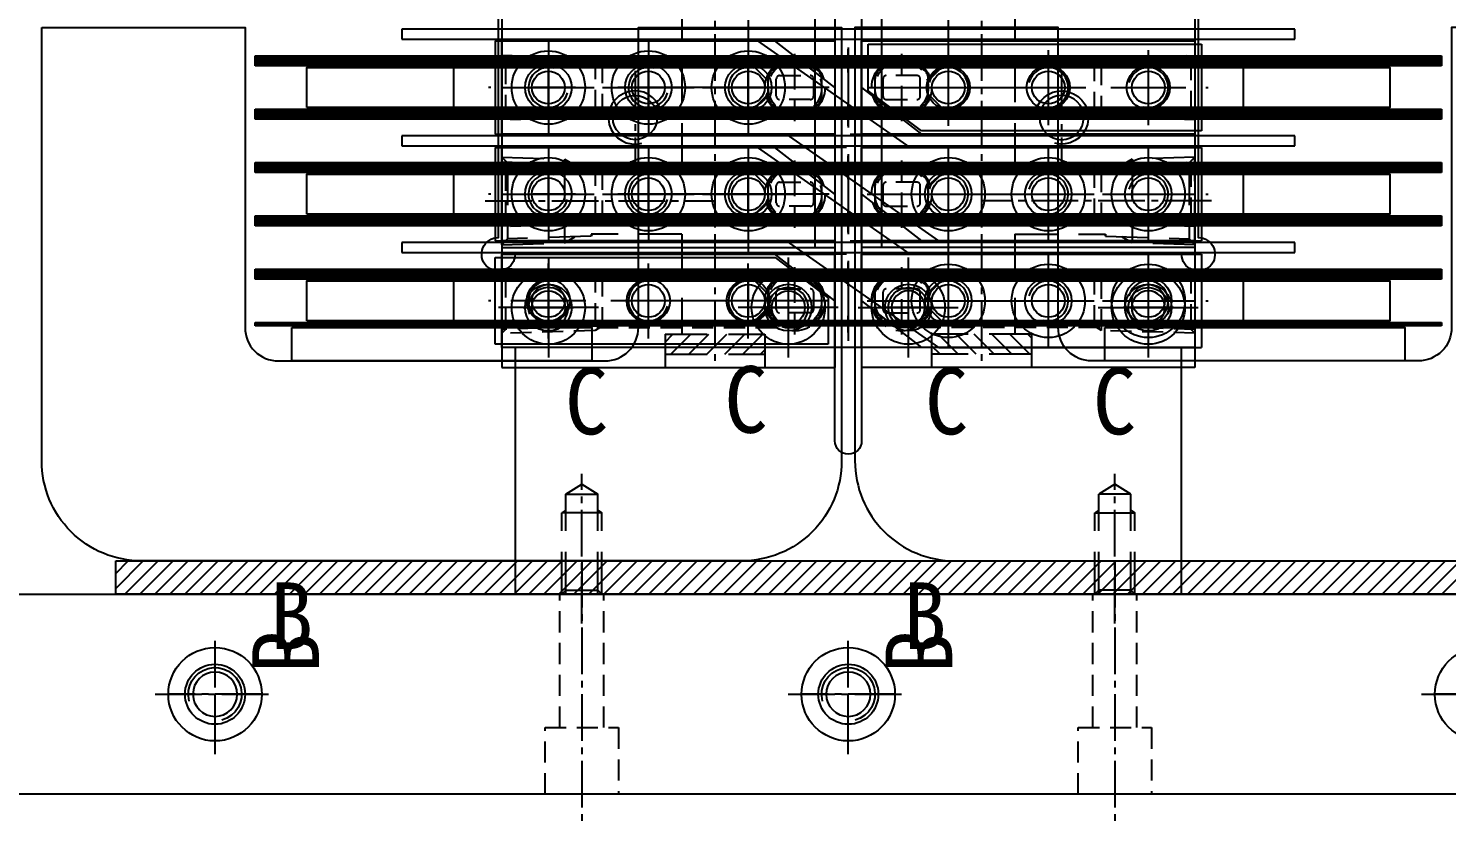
# Model space of a CAD drawing. Header units: millimetres. Extents: x 282 to 14566, y -4134 to 5341.
# Drawn here: x 9219.7 to 9432.5, y 690.6 to 810.5 of the extents above; entities that cross this region are included whole.
import ezdxf

# ---------------------------------------------------------------- set-up
doc = ezdxf.new("R2010")
doc.units = ezdxf.units.MM
for name, pattern in [('CENTER', [50.8, 31.75, -6.35, 6.35, -6.35]), ('CENTER1', [10, 7, -1, 1, -1]), ('CENTERX2', [101.6, 63.5, -12.7, 12.7, -12.7]), ('HIDDEN', [9.525, 6.35, -3.175]), ('HIDDEN2', [4.7625, 3.175, -1.5875])]:
    doc.linetypes.add(name, pattern=pattern)
for name, color, linetype in [('CENTER', 1, 'CENTER'), ('HIDDEN', 2, 'HIDDEN'), ('THIN', 3, 'Continuous')]:
    doc.layers.add(name, color=color, linetype=linetype)
doc.styles.add('HAN', font='')
doc.styles.get('HAN').set_extended_font_data('GulimChe')

# ---------------------------------------------------------------- blocks, each defined once
blk = doc.blocks.new('A$C429828F3')
at = {"color": 250}
for points in [[(-182, 80), (-151.5, 80), (-151.5, 35, 0.414214), (-146.5, 30), (-97.5, 30, 0.414214), (-92.5, 35), (-92.5, 80), (-62, 80), (-62, 15, -0.414214), (-77, 0), (-167, 0, -0.414214), (-182, 15)], [(-45, 0), (45, 0, 0.414214), (60, 15), (60, 80), (29.5, 80), (29.5, 35, -0.414214), (24.5, 30), (-24.5, 30, -0.414214), (-29.5, 35), (-29.5, 80), (-60, 80), (-60, 15, 0.414214)]]:
    blk.add_lwpolyline(points, format="xyb", close=True, dxfattribs=at)
blk = doc.blocks.new('A$C45CF31D8')
at = {"color": 250}
for p, q in [((15, 47.75), (-119, 47.75)), ((-119, 47.75), (-119, 46.25)), ((15, 46.25), (15, 47.75)), ((-119, 46.25), (15, 46.25)), ((-104, 32), (-104, 46)), ((-104, 46), (-54, 46)), ((-54, 39), (-63, 46)), ((-54, 46), (-54, 32)), ((-50, 46), (0, 46)), ((-50, 32), (-50, 46)), ((0, 46), (0, 32)), ((-141, 43.5, 0), (-141, 43.75, 0)), ((-141, 43.75, 0), (37, 43.75, 0)), ((-141, 43.25, 0), (-141, 43.5, 0)), ((-141, 43.5, 0), (37, 43.5, 0)), ((37, 43.5, 0), (-141, 43.5, 0)), ((37, 43.25, 0), (-141, 43.25, 0)), ((-141, 43, 0), (-141, 43.25, 0)), ((-141, 43.25, 0), (37, 43.25, 0)), ((-141, 42.75, 0), (-141, 43, 0)), ((-141, 43, 0), (37, 43, 0)), ((37, 43, 0), (-141, 43, 0)), ((-141, 42.5, 0), (-141, 42.75, 0)), ((-141, 42.75, 0), (37, 42.75, 0)), ((37, 42.75, 0), (-141, 42.75, 0)), ((37, 43.75, 0), (37, 43.5, 0)), ((37, 43.5, 0), (37, 43.25, 0)), ((37, 43.25, 0), (37, 43, 0)), ((37, 43, 0), (37, 42.75, 0)), ((37, 42.75, 0), (37, 42.5, 0)), ((-141, 42.25, 0), (-141, 42.5, 0)), ((-141, 42.5, 0), (37, 42.5, 0)), ((37, 42.5, 0), (-141, 42.5, 0)), ((37, 42.25, 0), (-141, 42.25, 0)), ((-111.25, 42), (-111.25, 36)), ((7.25, 42), (7.25, 36)), ((37, 42.5, 0), (37, 42.25, 0)), ((-50, 39), (-41, 32)), ((-141, 35.5, 0), (-141, 35.75, 0)), ((-141, 35.75, 0), (37, 35.75, 0)), ((-141, 35.25, 0), (-141, 35.5, 0)), ((-141, 35.5, 0), (37, 35.5, 0)), ((37, 35.5, 0), (-141, 35.5, 0)), ((37, 35.25, 0), (-141, 35.25, 0)), ((-141, 35, 0), (-141, 35.25, 0)), ((-141, 35.25, 0), (37, 35.25, 0)), ((-141, 34.75, 0), (-141, 35, 0)), ((-141, 35, 0), (37, 35, 0)), ((37, 35, 0), (-141, 35, 0)), ((37, 34.75, 0), (-141, 34.75, 0)), ((-141, 34.5, 0), (-141, 34.75, 0)), ((-141, 34.75, 0), (37, 34.75, 0)), ((-141, 34.25, 0), (-141, 34.5, 0)), ((-141, 34.5, 0), (37, 34.5, 0)), ((37, 34.5, 0), (-141, 34.5, 0)), ((37, 34.25, 0), (-141, 34.25, 0)), ((37, 35.75, 0), (37, 35.5, 0)), ((37, 35.5, 0), (37, 35.25, 0)), ((37, 35.25, 0), (37, 35, 0)), ((37, 35, 0), (37, 34.75, 0)), ((37, 34.75, 0), (37, 34.5, 0)), ((37, 34.5, 0), (37, 34.25, 0)), ((-54, 32), (-104, 32)), ((0, 32), (-50, 32)), ((15, 31.75), (-119, 31.75)), ((-119, 31.75), (-119, 30.25)), ((-119, 30.25), (15, 30.25)), ((-104, 16), (-104, 30)), ((-104, 30), (-54, 30)), ((-54, 23), (-63, 30)), ((-54, 30), (-54, 16)), ((-50, 30), (0, 30)), ((-50, 16), (-50, 30)), ((0, 30), (0, 16)), ((15, 30.25), (15, 31.75)), ((-141, 27.5, 0), (-141, 27.75, 0)), ((-141, 27.75, 0), (37, 27.75, 0)), ((37, 27.75, 0), (37, 27.5, 0)), ((-141, 27.25, 0), (-141, 27.5, 0)), ((-141, 27.5, 0), (37, 27.5, 0)), ((37, 27.5, 0), (-141, 27.5, 0)), ((37, 27.25, 0), (-141, 27.25, 0)), ((-141, 27, 0), (-141, 27.25, 0)), ((-141, 27.25, 0), (37, 27.25, 0)), ((-141, 26.75, 0), (-141, 27, 0)), ((-141, 27, 0), (37, 27, 0)), ((37, 27, 0), (-141, 27, 0)), ((-141, 26.5, 0), (-141, 26.75, 0)), ((-141, 26.75, 0), (37, 26.75, 0)), ((37, 26.75, 0), (-141, 26.75, 0)), ((-141, 26.25, 0), (-141, 26.5, 0)), ((-141, 26.5, 0), (37, 26.5, 0)), ((37, 26.5, 0), (-141, 26.5, 0)), ((37, 26.25, 0), (-141, 26.25, 0)), ((-111.25, 26), (-111.25, 20)), ((7.25, 26), (7.25, 20)), ((37, 27.5, 0), (37, 27.25, 0)), ((37, 27.25, 0), (37, 27, 0)), ((37, 27, 0), (37, 26.75, 0)), ((37, 26.75, 0), (37, 26.5, 0)), ((37, 26.5, 0), (37, 26.25, 0)), ((-50, 23), (-41, 16)), ((-141, 19.5, 0), (-141, 19.75, 0)), ((-141, 19.75, 0), (37, 19.75, 0)), ((-141, 19.25, 0), (-141, 19.5, 0)), ((-141, 19.5, 0), (37, 19.5, 0)), ((37, 19.5, 0), (-141, 19.5, 0)), ((37, 19.25, 0), (-141, 19.25, 0)), ((-141, 19, 0), (-141, 19.25, 0)), ((-141, 19.25, 0), (37, 19.25, 0)), ((37, 19.75, 0), (37, 19.5, 0)), ((37, 19.5, 0), (37, 19.25, 0)), ((37, 19.25, 0), (37, 19, 0)), ((-141, 18.75, 0), (-141, 19, 0)), ((-141, 19, 0), (37, 19, 0)), ((37, 19, 0), (-141, 19, 0)), ((37, 18.75, 0), (-141, 18.75, 0)), ((-141, 18.5, 0), (-141, 18.75, 0)), ((-141, 18.75, 0), (37, 18.75, 0)), ((-141, 18.25, 0), (-141, 18.5, 0)), ((-141, 18.5, 0), (37, 18.5, 0)), ((37, 18.5, 0), (-141, 18.5, 0)), ((37, 18.25, 0), (-141, 18.25, 0)), ((37, 19, 0), (37, 18.75, 0)), ((37, 18.75, 0), (37, 18.5, 0)), ((37, 18.5, 0), (37, 18.25, 0)), ((15, 15.75), (-119, 15.75)), ((-119, 15.75), (-119, 14.25)), ((-54, 16), (-104, 16)), ((0, 16), (-50, 16)), ((15, 14.25), (15, 15.75)), ((-119, 14.25), (15, 14.25)), ((-104, 0), (-104, 14)), ((-104, 14), (-54, 14)), ((-54, 7), (-63, 14)), ((-54, 14), (-54, 0)), ((-50, 14), (0, 14)), ((-50, 0), (-50, 14)), ((0, 14), (0, 0)), ((-141, 11.5, 0), (-141, 11.75, 0)), ((-141, 11.75, 0), (37, 11.75, 0)), ((-141, 11.25, 0), (-141, 11.5, 0)), ((-141, 11.5, 0), (37, 11.5, 0)), ((37, 11.5, 0), (-141, 11.5, 0)), ((37, 11.25, 0), (-141, 11.25, 0)), ((-141, 11, 0), (-141, 11.25, 0)), ((-141, 11.25, 0), (37, 11.25, 0)), ((-141, 10.75, 0), (-141, 11, 0)), ((-141, 11, 0), (37, 11, 0)), ((37, 11, 0), (-141, 11, 0)), ((-141, 10.5, 0), (-141, 10.75, 0)), ((-141, 10.75, 0), (37, 10.75, 0)), ((37, 10.75, 0), (-141, 10.75, 0)), ((37, 11.75, 0), (37, 11.5, 0)), ((37, 11.5, 0), (37, 11.25, 0)), ((37, 11.25, 0), (37, 11, 0)), ((37, 11, 0), (37, 10.75, 0)), ((37, 10.75, 0), (37, 10.5, 0)), ((-141, 10.25, 0), (-141, 10.5, 0)), ((-141, 10.5, 0), (37, 10.5, 0)), ((37, 10.5, 0), (-141, 10.5, 0)), ((37, 10.25, 0), (-141, 10.25, 0)), ((-111.25, 10), (-111.25, 4)), ((7.25, 10), (7.25, 4)), ((37, 10.5, 0), (37, 10.25, 0)), ((-50, 7), (-41, 0)), ((-141, 3.5, 0), (-141, 3.75, 0)), ((-141, 3.75, 0), (37, 3.75, 0)), ((-141, 3.25, 0), (-141, 3.5, 0)), ((-141, 3.5, 0), (37, 3.5, 0)), ((37, 3.5, 0), (-141, 3.5, 0)), ((37, 3.25, 0), (-141, 3.25, 0)), ((37, 3.75, 0), (37, 3.5, 0)), ((37, 3.5, 0), (37, 3.25, 0)), ((-54, 0), (-104, 0)), ((0, 0), (-50, 0))]:
    blk.add_line(p, q, dxfattribs=at)
at = {"color": 250, "linetype": 'CENTERX2'}
for p, q in [((-52, 45, 0), (-52, 33, 0)), ((-52, 29, 0), (-52, 17, 0)), ((-52, 13, 0), (-52, 1, 0))]:
    blk.add_line(p, q, dxfattribs=at)
at = {"color": 250, "linetype": 'CENTER1'}
for p, q in [((-52, 42.5, 0), (-52, 44.75, 0)), ((-52, 42.25, 0), (-52, 44.5, 0)), ((-52, 42, 0), (-52, 44.25, 0)), ((-52, 41.75, 0), (-52, 44, 0)), ((-52, 41.5, 0), (-52, 43.75, 0)), ((-52, 41.25, 0), (-52, 43.5, 0)), ((-52, 34.5, 0), (-52, 36.75, 0)), ((-52, 34.25, 0), (-52, 36.5, 0)), ((-52, 34, 0), (-52, 36.25, 0)), ((-52, 33.75, 0), (-52, 36, 0)), ((-52, 33.5, 0), (-52, 35.75, 0)), ((-52, 33.25, 0), (-52, 35.5, 0)), ((-52, 26.5, 0), (-52, 28.75, 0)), ((-52, 26.25, 0), (-52, 28.5, 0)), ((-52, 26, 0), (-52, 28.25, 0)), ((-52, 25.75, 0), (-52, 28, 0)), ((-52, 25.5, 0), (-52, 27.75, 0)), ((-52, 25.25, 0), (-52, 27.5, 0)), ((-52, 18.5, 0), (-52, 20.75, 0)), ((-52, 18.25, 0), (-52, 20.5, 0)), ((-52, 18, 0), (-52, 20.25, 0)), ((-52, 17.75, 0), (-52, 20, 0)), ((-52, 17.5, 0), (-52, 19.75, 0)), ((-52, 17.25, 0), (-52, 19.5, 0)), ((-52, 10.5, 0), (-52, 12.75, 0)), ((-52, 10.25, 0), (-52, 12.5, 0)), ((-52, 10, 0), (-52, 12.25, 0)), ((-52, 9.75, 0), (-52, 12, 0)), ((-52, 9.5, 0), (-52, 11.75, 0)), ((-52, 9.25, 0), (-52, 11.5, 0)), ((-52, 2.5, 0), (-52, 4.75, 0)), ((-52, 2.25, 0), (-52, 4.5, 0))]:
    blk.add_line(p, q, dxfattribs=at)
at = {"color": 250, "linetype": 'HIDDEN2'}
for p, q in [((-103.4, 43.26), (-104, 43.86)), ((-104, 43.86), (-90, 43.43)), ((-104, 43.28), (-88.94, 42.81)), ((-104, 43), (-60.28, 43)), ((-103.4, 34.74), (-103.4, 43.26)), ((-90, 43.43), (-88.94, 42.81)), ((-90, 43.43), (-90, 34.57)), ((-88.94, 42.81), (-88.94, 35.19)), ((-85, 43.5), (-85, 43.75)), ((-85, 43.25), (-85, 43.5)), ((-85, 43), (-85, 43.25)), ((-85, 42.75), (-85, 43)), ((-85, 42.5), (-85, 42.75)), ((-60, 33.96), (-60, 44.04)), ((-44, 44.04), (-44, 33.96)), ((0, 43), (-44, 43)), ((-19, 43.5), (-19, 43.75)), ((-19, 43.25), (-19, 43.5)), ((-19, 43), (-19, 43.25)), ((-19, 42.75), (-19, 43)), ((-19, 42.5), (-19, 42.75)), ((-15.06, 42.81), (-14, 43.43)), ((-15.06, 42.81), (0, 43.28)), ((-15.06, 35.19), (-15.06, 42.81)), ((-14, 43.43), (0, 43.86)), ((-14, 34.57), (-14, 43.43)), ((0, 43.86), (-0.6, 43.26)), ((-0.6, 43.26), (-0.6, 34.74)), ((-85, 42.25), (-85, 42.5)), ((-62.3, 42), (-57.7, 42)), ((-62.3, 40.8), (-57.7, 40.8)), ((-41.7, 42), (-46.3, 42)), ((-41.7, 40.8), (-46.3, 40.8)), ((-19, 42.25), (-19, 42.5)), ((-54.96, 39), (-65.04, 39)), ((-64, 37.7), (-64, 40.3)), ((-62.8, 37.7), (-62.8, 40.3)), ((-57.2, 40.3), (-57.2, 37.7)), ((-56, 40.3), (-56, 37.7)), ((-49.04, 39), (-38.96, 39)), ((-48, 40.3), (-48, 37.7)), ((-46.8, 40.3), (-46.8, 37.7)), ((-41.2, 37.7), (-41.2, 40.3)), ((-40, 37.7), (-40, 40.3)), ((-57.7, 37.2), (-62.3, 37.2)), ((-46.3, 37.2), (-41.7, 37.2)), ((-88.94, 35.19), (-104, 34.72)), ((-104, 35), (-60, 35)), ((-104, 34.14), (-103.4, 34.74)), ((-90, 34.57), (-104, 34.14)), ((-88.94, 35.19), (-90, 34.57)), ((-85, 35.5), (-85, 35.75)), ((-85, 35.25), (-85, 35.5)), ((-85, 35), (-85, 35.25)), ((-85, 34.75), (-85, 35)), ((-85, 34.5), (-85, 34.75)), ((-85, 34.25), (-85, 34.5)), ((-57.7, 36), (-62.3, 36)), ((-46.3, 36), (-41.7, 36)), ((0, 35), (-43.72, 35)), ((-19, 35.5), (-19, 35.75)), ((-19, 35.25), (-19, 35.5)), ((-19, 35), (-19, 35.25)), ((-19, 34.75), (-19, 35)), ((-19, 34.5), (-19, 34.75)), ((-19, 34.25), (-19, 34.5)), ((0, 34.72), (-15.06, 35.19)), ((-14, 34.57), (-15.06, 35.19)), ((0, 34.14), (-14, 34.57)), ((-0.6, 34.74), (0, 34.14)), ((-103.4, 27.26), (-104, 27.86)), ((-104, 27.86), (-90, 27.43)), ((-85, 27.5), (-85, 27.75)), ((-60, 17.96), (-60, 28.04)), ((-44, 28.04), (-44, 17.96)), ((-19, 27.5), (-19, 27.75)), ((-14, 27.43), (0, 27.86)), ((0, 27.86), (-0.6, 27.26)), ((-104, 27.28), (-88.94, 26.81)), ((-104, 27), (-60.28, 27)), ((-103.4, 18.74), (-103.4, 27.26)), ((-90, 27.43), (-88.94, 26.81)), ((-90, 27.43), (-90, 18.57)), ((-88.94, 26.81), (-88.94, 19.19)), ((-85, 27.25), (-85, 27.5)), ((-85, 27), (-85, 27.25)), ((-85, 26.75), (-85, 27)), ((-85, 26.5), (-85, 26.75)), ((-85, 26.25), (-85, 26.5)), ((-62.3, 26), (-57.7, 26)), ((-41.7, 26), (-46.3, 26)), ((0, 27), (-44, 27)), ((-19, 27.25), (-19, 27.5)), ((-19, 27), (-19, 27.25)), ((-19, 26.75), (-19, 27)), ((-19, 26.5), (-19, 26.75)), ((-19, 26.25), (-19, 26.5)), ((-15.06, 26.81), (-14, 27.43)), ((-15.06, 26.81), (0, 27.28)), ((-15.06, 19.19), (-15.06, 26.81)), ((-14, 18.57), (-14, 27.43)), ((-0.6, 27.26), (-0.6, 18.74)), ((-64, 21.7), (-64, 24.3)), ((-62.8, 21.7), (-62.8, 24.3)), ((-62.3, 24.8), (-57.7, 24.8)), ((-57.2, 24.3), (-57.2, 21.7)), ((-56, 24.3), (-56, 21.7)), ((-48, 24.3), (-48, 21.7)), ((-46.8, 24.3), (-46.8, 21.7)), ((-41.7, 24.8), (-46.3, 24.8)), ((-41.2, 21.7), (-41.2, 24.3)), ((-40, 21.7), (-40, 24.3)), ((-54.96, 23), (-65.04, 23)), ((-49.04, 23), (-38.96, 23)), ((-88.94, 19.19), (-104, 18.72)), ((-88.94, 19.19), (-90, 18.57)), ((-85, 19.5), (-85, 19.75)), ((-85, 19.25), (-85, 19.5)), ((-85, 19), (-85, 19.25)), ((-57.7, 21.2), (-62.3, 21.2)), ((-57.7, 20), (-62.3, 20)), ((-46.3, 21.2), (-41.7, 21.2)), ((-46.3, 20), (-41.7, 20)), ((-19, 19.5), (-19, 19.75)), ((-19, 19.25), (-19, 19.5)), ((-19, 19), (-19, 19.25)), ((0, 18.72), (-15.06, 19.19)), ((-14, 18.57), (-15.06, 19.19)), ((-104, 19), (-60, 19)), ((-104, 18.14), (-103.4, 18.74)), ((-90, 18.57), (-104, 18.14)), ((-85, 18.75), (-85, 19)), ((-85, 18.5), (-85, 18.75)), ((-85, 18.25), (-85, 18.5)), ((0, 19), (-43.72, 19)), ((-19, 18.75), (-19, 19)), ((-19, 18.5), (-19, 18.75)), ((-19, 18.25), (-19, 18.5)), ((0, 18.14), (-14, 18.57)), ((-0.6, 18.74), (0, 18.14)), ((-103.4, 11.26), (-104, 11.86)), ((-104, 11.86), (-90, 11.43)), ((-104, 11.28), (-88.94, 10.81)), ((-104, 11), (-60.28, 11)), ((-103.4, 2.74), (-103.4, 11.26)), ((-90, 11.43), (-88.94, 10.81)), ((-90, 11.43), (-90, 2.57)), ((-88.94, 10.81), (-88.94, 3.19)), ((-85, 11.5), (-85, 11.75)), ((-85, 11.25), (-85, 11.5)), ((-85, 11), (-85, 11.25)), ((-85, 10.75), (-85, 11)), ((-85, 10.5), (-85, 10.75)), ((-60, 1.96), (-60, 12.04)), ((-44, 12.04), (-44, 1.96)), ((0, 11), (-44, 11)), ((-19, 11.5), (-19, 11.75)), ((-19, 11.25), (-19, 11.5)), ((-19, 11), (-19, 11.25)), ((-19, 10.75), (-19, 11)), ((-19, 10.5), (-19, 10.75)), ((-15.06, 10.81), (-14, 11.43)), ((-15.06, 10.81), (0, 11.28)), ((-15.06, 3.19), (-15.06, 10.81)), ((-14, 11.43), (0, 11.86)), ((-14, 2.57), (-14, 11.43)), ((0, 11.86), (-0.6, 11.26)), ((-0.6, 11.26), (-0.6, 2.74)), ((-85, 10.25), (-85, 10.5)), ((-62.3, 10), (-57.7, 10)), ((-62.3, 8.8), (-57.7, 8.8)), ((-41.7, 10), (-46.3, 10)), ((-41.7, 8.8), (-46.3, 8.8)), ((-19, 10.25), (-19, 10.5)), ((-54.96, 7), (-65.04, 7)), ((-64, 5.7), (-64, 8.3)), ((-62.8, 5.7), (-62.8, 8.3)), ((-57.2, 8.3), (-57.2, 5.7)), ((-56, 8.3), (-56, 5.7)), ((-49.04, 7), (-38.96, 7)), ((-48, 8.3), (-48, 5.7)), ((-46.8, 8.3), (-46.8, 5.7)), ((-41.2, 5.7), (-41.2, 8.3)), ((-40, 5.7), (-40, 8.3)), ((-57.7, 5.2), (-62.3, 5.2)), ((-46.3, 5.2), (-41.7, 5.2)), ((-88.94, 3.19), (-104, 2.72)), ((-104, 3), (-60, 3)), ((-104, 2.14), (-103.4, 2.74)), ((-90, 2.57), (-104, 2.14)), ((-88.94, 3.19), (-90, 2.57)), ((-85, 3.5), (-85, 3.75)), ((-85, 3.25), (-85, 3.5)), ((-57.7, 4), (-62.3, 4)), ((-46.3, 4), (-41.7, 4)), ((0, 3), (-43.72, 3)), ((-19, 3.5), (-19, 3.75)), ((-19, 3.25), (-19, 3.5)), ((0, 2.72), (-15.06, 3.19)), ((-14, 2.57), (-15.06, 3.19)), ((0, 2.14), (-14, 2.57)), ((-0.6, 2.74), (0, 2.14))]:
    blk.add_line(p, q, dxfattribs=at)
at = {"color": 250, "elevation": 0}
for points in [[(-133.25, 36), (-133.25, 42), (29.25, 42), (29.25, 36)], [(-133.25, 20), (-133.25, 26), (29.25, 26), (29.25, 20)], [(-133.25, 4), (-133.25, 10), (29.25, 10), (29.25, 4)]]:
    blk.add_lwpolyline(points, close=True, dxfattribs=at)
at = {"color": 250, "linetype": 'HIDDEN2'}
for points in [[(-66, 36), (-64, 38), (-64, 40), (-66, 42)], [(-38, 36), (-40, 38), (-40, 40), (-38, 42)], [(-66, 20), (-64, 22), (-64, 24), (-66, 26)], [(-38, 20), (-40, 22), (-40, 24), (-38, 26)], [(-66, 4), (-64, 6), (-64, 8), (-66, 10)], [(-38, 4), (-40, 6), (-40, 8), (-38, 10)]]:
    blk.add_lwpolyline(points, dxfattribs=at)
for centre, radius in [((-60, 39), 4.5), ((-60, 39), 4), ((-44, 39), 4.5), ((-44, 39), 4), ((-60, 23), 4.5), ((-60, 23), 4), ((-44, 23), 4.5), ((-44, 23), 4), ((-60, 7), 4.5), ((-60, 7), 4), ((-44, 7), 4.5), ((-44, 7), 4)]:
    blk.add_circle(centre, radius, dxfattribs=at)
at = {"color": 250}
for centre in [(-97, 39), (-82, 39), (-67, 39), (-37, 39), (-22, 39), (-7, 39), (-97, 23), (-82, 23), (-67, 23), (-37, 23), (-22, 23), (-7, 23), (-97, 7), (-82, 7), (-67, 7), (-37, 7), (-22, 7), (-7, 7)]:
    blk.add_circle(centre, 2.46, dxfattribs=at)
at = {"color": 250, "linetype": 'HIDDEN2'}
for centre, radius, start, end in [((-62.3, 40.3), 1.7, 90, 180), ((-62.3, 40.3), 0.5, 90, 180), ((-57.7, 40.3), 1.7, 360, 90), ((-57.7, 40.3), 0.5, 360, 90), ((-46.3, 40.3), 1.7, 90, 180), ((-46.3, 40.3), 0.5, 90, 180), ((-41.7, 40.3), 1.7, 360, 90), ((-41.7, 40.3), 0.5, 0, 90), ((-62.3, 37.7), 1.7, 180, 270), ((-62.3, 37.7), 0.5, 180, 270), ((-57.7, 37.7), 0.5, 270, 0), ((-57.7, 37.7), 1.7, 270, 0), ((-46.3, 37.7), 1.7, 180, 270), ((-46.3, 37.7), 0.5, 180, 270), ((-41.7, 37.7), 0.5, 270, 0), ((-41.7, 37.7), 1.7, 270, 0), ((-62.3, 24.3), 1.7, 90, 180), ((-57.7, 24.3), 1.7, 360, 90), ((-46.3, 24.3), 1.7, 90, 180), ((-41.7, 24.3), 1.7, 360, 90), ((-62.3, 24.3), 0.5, 90, 180), ((-57.7, 24.3), 0.5, 360, 90), ((-46.3, 24.3), 0.5, 90, 180), ((-41.7, 24.3), 0.5, 0, 90), ((-62.3, 21.7), 1.7, 180, 270), ((-62.3, 21.7), 0.5, 180, 270), ((-57.7, 21.7), 0.5, 270, 0), ((-57.7, 21.7), 1.7, 270, 0), ((-46.3, 21.7), 1.7, 180, 270), ((-46.3, 21.7), 0.5, 180, 270), ((-41.7, 21.7), 0.5, 270, 0), ((-41.7, 21.7), 1.7, 270, 0), ((-62.3, 8.3), 1.7, 90, 180), ((-62.3, 8.3), 0.5, 90, 180), ((-57.7, 8.3), 1.7, 360, 90), ((-57.7, 8.3), 0.5, 360, 90), ((-46.3, 8.3), 1.7, 90, 180), ((-46.3, 8.3), 0.5, 90, 180), ((-41.7, 8.3), 1.7, 360, 90), ((-41.7, 8.3), 0.5, 0, 90), ((-62.3, 5.7), 1.7, 180, 270), ((-62.3, 5.7), 0.5, 180, 270), ((-57.7, 5.7), 0.5, 270, 0), ((-57.7, 5.7), 1.7, 270, 0), ((-46.3, 5.7), 1.7, 180, 270), ((-46.3, 5.7), 0.5, 180, 270), ((-41.7, 5.7), 0.5, 270, 0), ((-41.7, 5.7), 1.7, 270, 0)]:
    blk.add_arc(centre, radius, start, end, dxfattribs=at)
at = {"layer": 'CENTER', "color": 250}
for p, q in [((-97, 34.52), (-97, 43.48)), ((-82, 34.52), (-82, 43.48)), ((-67, 34.52), (-67, 43.48)), ((-37, 43.48), (-37, 34.52)), ((-22, 43.48), (-22, 34.52)), ((-7, 43.48), (-7, 34.52)), ((-54.85, 39), (-106, 39)), ((-49.15, 39), (2, 39)), ((-97, 18.52), (-97, 27.48)), ((-82, 18.52), (-82, 27.48)), ((-67, 18.52), (-67, 27.48)), ((-37, 27.48), (-37, 18.52)), ((-22, 27.48), (-22, 18.52)), ((-7, 27.48), (-7, 18.52)), ((-54.85, 23), (-106, 23)), ((-49.15, 23), (2, 23)), ((-97, 2.52), (-97, 11.48)), ((-82, 2.52), (-82, 11.48)), ((-67, 2.52), (-67, 11.48)), ((-37, 11.48), (-37, 2.52)), ((-22, 11.48), (-22, 2.52)), ((-7, 11.48), (-7, 2.52)), ((-54.85, 7), (-106, 7)), ((-49.15, 7), (2, 7))]:
    blk.add_line(p, q, dxfattribs=at)
at = {"layer": 'THIN', "color": 250}
for centre, start, end in [((-97, 39), 75, 345), ((-82, 39), 75, 345), ((-67, 39), 75, 345), ((-37, 39), 255, 165), ((-22, 39), 255, 165), ((-7, 39), 255, 165), ((-97, 23), 75, 345), ((-82, 23), 75, 345), ((-67, 23), 75, 345), ((-37, 23), 255, 165), ((-22, 23), 255, 165), ((-7, 23), 255, 165), ((-97, 7), 75, 345), ((-82, 7), 75, 345), ((-67, 7), 75, 345), ((-37, 7), 255, 165), ((-22, 7), 255, 165), ((-7, 7), 255, 165)]:
    blk.add_arc(centre, 3, start, end, dxfattribs=at)
blk = doc.blocks.new('A$C07EB2124')
at = {"color": 2}
for p, q in [((10, 37), (-90, 37)), ((-90, 37), (-90, 0)), ((10, 0), (10, 37)), ((-90, 0), (10, 0))]:
    blk.add_line(p, q, dxfattribs=at)
at = {"color": 2, "linetype": 'HIDDEN'}
for p, q in [((-82.4, 15), (-80, 16.52)), ((-82.4, 0), (-82.4, 15)), ((-82.4, 15), (-77.6, 15)), ((-80, 16.52), (-77.6, 15)), ((-77.6, 0), (-77.6, 15)), ((0, 16.52), (-2.4, 15)), ((-2.4, 0), (-2.4, 15)), ((2.4, 15), (-2.4, 15)), ((2.4, 15), (0, 16.52)), ((2.4, 0), (2.4, 15)), ((-82.4, 12.59), (-83, 12.2)), ((-83, 0), (-83, 12.2)), ((-77, 12.2), (-83, 12.2)), ((-77.6, 12.59), (-77, 12.2)), ((-77, 0), (-77, 12.2)), ((-77, 0), (-77, 12)), ((-2.4, 12.59), (-3, 12.2)), ((-3, 0), (-3, 12.2)), ((-3, 12.2), (3, 12.2)), ((2.4, 12.59), (3, 12.2)), ((3, 0), (3, 12.2))]:
    blk.add_line(p, q, dxfattribs=at)
for points in [[(-83, 0), (-82.4, 0.6), (-77.6, 0.6), (-77, 0)], [(-83, 0), (-77, 0)], [(3, 0), (2.4, 0.6), (-2.4, 0.6), (-3, 0)], [(3, 0), (-3, 0)]]:
    blk.add_lwpolyline(points, dxfattribs=at)
at = {"layer": 'CENTER', "linetype": 'CENTER1'}
for p, q in [((-80, -4.36), (-80, 18.05)), ((0, -4.36), (0, 18.05))]:
    blk.add_line(p, q, dxfattribs=at)
blk = doc.blocks.new('A$C406C0A8B')
at = {"color": 1}
for p, q in [((-12, 6.5), (38, 6.5)), ((-12, -0.48), (-12, 6.5)), ((38, 6.5), (38, -6.5)), ((-4.02, -6.5), (-12, -0.48)), ((38, -6.5), (-4.02, -6.5))]:
    blk.add_line(p, q, dxfattribs=at)
at = {"color": 1, "linetype": 'CENTER', "ltscale": 3}
for p, q in [((0, 5.62), (0, -5.62)), ((15, 5.62), (15, -5.62)), ((30, 5.62), (30, -5.62)), ((-5.62, 0), (5.62, 0)), ((9.38, 0), (20.62, 0)), ((24.38, 0), (35.62, 0))]:
    blk.add_line(p, q, dxfattribs=at)
at = {"color": 1}
for centre in [(0, 0), (15, 0), (30, 0)]:
    blk.add_circle(centre, 3.25, dxfattribs=at)
blk = doc.blocks.new('A$C6A33477B')
at = {"color": 6}
for p, q in [((-8, 7), (31.42, 7)), ((-8, 7), (-8, -7)), ((54.27, -9), (31.42, 7)), ((-8, -7), (35.73, -7)), ((58.58, -23), (35.73, -7)), ((54.27, -9), (98, -9)), ((98, -9), (98, -23)), ((58.58, -23), (98, -23))]:
    blk.add_line(p, q, dxfattribs=at)
at = {"color": 1, "linetype": 'CENTER', "ltscale": 2}
for p, q in [((0, 6.88), (0, -6.88)), ((15, 6.88), (15, -6.88)), ((30, 6.88), (30, -6.88)), ((-6.88, 0), (6.88, 0)), ((8.12, 0), (21.88, 0)), ((23.12, 0), (36.88, 0)), ((60, -9.12), (60, -22.88)), ((75, -9.12), (75, -22.88)), ((90, -9.12), (90, -22.88)), ((53.12, -16), (66.88, -16)), ((68.12, -16), (81.88, -16)), ((83.12, -16), (96.88, -16))]:
    blk.add_line(p, q, dxfattribs=at)
at = {"color": 2, "linetype": 'HIDDEN'}
for p, q in [((35.73, -7), (51.42, -7)), ((54.27, -9), (38.58, -9))]:
    blk.add_line(p, q, dxfattribs=at)
at = {"color": 6}
for centre, radius in [((0, 0), 5.5), ((15, 0), 5.5), ((30, 0), 5.5), ((0, 0), 3.5), ((15, 0), 3.5), ((30, 0), 3.5), ((60, -16), 5.5), ((75, -16), 5.5), ((90, -16), 5.5), ((60, -16), 3.5), ((75, -16), 3.5), ((90, -16), 3.5)]:
    blk.add_circle(centre, radius, dxfattribs=at)
blk = doc.blocks.new('A$C03084892')
h = blk.add_hatch()
h.set_pattern_fill('ANSI31', color=252, scale=0.5)
h.set_pattern_definition([(45, (204.421, -2240.2587), (-1.122532, 1.122532), [])])
h.paths.add_polyline_path([(-149.88, 5), (66, 5), (66, 0), (-149.88, 0)])
at = {"color": 30}
for points in [[(-123.5, 40), (-78.5, 40), (-78.5, 35), (-123.5, 35), (-123.5, 40)], [(-1.5, 40), (43.5, 40), (43.5, 35), (-1.5, 35), (-1.5, 40)]]:
    blk.add_lwpolyline(points, dxfattribs=at)
at = {"color": 252}
blk.add_lwpolyline([(-149.88, 5), (66, 5), (66, 0), (-149.88, 0)], close=True, dxfattribs=at)
for name, p in [('A$C429828F3', (21, 5)), ('A$C45CF31D8', (12, 37, 0)), ('A$C6A33477B', (-85, 76, 0)), ('A$C406C0A8B', (-25, 76, 0)), ('A$C6A33477B', (-85, 60, 0)), ('A$C07EB2124', (0, 0))]:
    blk.add_blockref(name, p)
at = {"rotation": 180}
blk.add_blockref('A$C406C0A8B', (-55, 44, 0), dxfattribs=at)
blk = doc.blocks.new('A$C3AAF212B')
at = {"color": 1, "linetype": 'CENTER1'}
for p, q in [((15, 102), (15, 88)), ((35, 40), (-5, 40)), ((15, 7), (15, -7)), ((8, 0), (22, 0)), ((35, -40), (-5, -40)), ((15, -88), (15, -102)), ((8, -95), (22, -95))]:
    blk.add_line(p, q, dxfattribs=at)
at = {"linetype": 'HIDDEN2'}
for p, q in [((10, 43.3), (30, 43.3)), ((10, 36.7), (30, 36.7)), ((10, -36.7), (30, -36.7)), ((10, -43.3), (30, -43.3))]:
    blk.add_line(p, q, dxfattribs=at)
at = {"color": 2, "ltscale": 10}
blk.add_lwpolyline([(0, -290), (30, -290), (30, 290), (0, 290)], close=True, dxfattribs=at)
at = {"linetype": 'HIDDEN2'}
for points in [[(0, 34.5), (10, 34.5), (10, 45.5), (0, 45.5)], [(0, -45.5), (10, -45.5), (10, -34.5), (0, -34.5)]]:
    blk.add_lwpolyline(points, dxfattribs=at)
at = {"ltscale": 10}
for centre in [(15, 0), (15, -95)]:
    blk.add_circle(centre, 3.32, dxfattribs=at)
at = {"layer": 'THIN', "ltscale": 10}
for centre in [(15, 0), (15, -95)]:
    blk.add_arc(centre, 4, 255, 165, dxfattribs=at)
at = {"color": 3, "style": 'HAN'}
for p in [(18.08, 5.59), (18.08, -89.41)]:
    blk.add_text('B', height=10, dxfattribs=at).set_placement(p)
blk = doc.blocks.new('A$C1D2B0D02')
at = {"color": 1, "linetype": 'CENTER'}
for p, q in [((-45, 65.5), (-45, 50.5)), ((-9, 65.5), (-9, 50.5)), ((9, 65.5), (9, 50.5)), ((45, 65.5), (45, 50.5)), ((-37.5, 58), (-52.5, 58)), ((-1.5, 58), (-16.5, 58)), ((1.5, 58), (16.5, 58)), ((37.5, 58), (52.5, 58))]:
    blk.add_line(p, q, dxfattribs=at)
at = {"color": 1, "linetype": 'CENTER1'}
for p, q in [((-95, -9), (-95, 9)), ((0, -9), (0, 9)), ((-104, 0), (-86, 0)), ((-9, 0), (9, 0)), ((86, 0), (104, 0))]:
    blk.add_line(p, q, dxfattribs=at)
at = {"color": 150}
blk.add_lwpolyline([(-258, 685), (258, 685), (260, 683), (260, -15), (-260, -15), (-260, 683)], close=True, dxfattribs=at)
blk.add_lwpolyline([(2, 260), (2, 232), (50, 232, -2.414214), (52.5, 229.5), (52.5, 68.5, -2.414214), (50, 66), (2, 66), (2, 38, -1), (-2, 38), (-2, 66), (-50, 66, -2.414214), (-52.5, 68.5), (-52.5, 229.5, -2.414214), (-50, 232), (-2, 232), (-2, 260, -1)], format="xyb", close=True, dxfattribs=at)
for centre, radius in [((-45, 58), 5.5), ((-9, 58), 5.5), ((9, 58), 5.5), ((45, 58), 5.5), ((-45, 58), 3.5), ((-9, 58), 3.5), ((9, 58), 3.5), ((45, 58), 3.5), ((-95, 0), 7), ((0, 0), 7), ((95, 0), 7), ((-95, 0), 4.5), ((0, 0), 4.5)]:
    blk.add_circle(centre, radius, dxfattribs=at)
at = {"color": 6, "style": 'HAN'}
for s, p in [('C', (-42.5, 38.99)), ('C', (-18.59, 39.22)), ('C', (11.5, 38.99)), ('C', (36.69, 38.99)), ('B', (-86.75, 6.78)), ('B', (8.25, 6.78))]:
    blk.add_text(s, height=10, dxfattribs=at).set_placement(p)
blk = doc.blocks.new('A$C006C150E')
at = {"layer": 'HIDDEN'}
h = blk.add_hatch(dxfattribs=at)
h.set_pattern_fill('ANSI31', color=256, scale=0.6, style=0)
h.set_pattern_definition([(135, (133908.9958, 51617.907), (1.347038418, 1.347038418), [])])
h.paths.add_polyline_path([(-3.5, 4), (-3.5, 7), (-18.5, 7), (-18.5, 4)])
h = blk.add_hatch(dxfattribs=at)
h.set_pattern_fill('ANSI31', color=256, scale=0.6, style=0)
h.set_pattern_definition([(225, (133908.9958, -51799.907), (1.347038418, -1.347038418), [])])
h.paths.add_polyline_path([(-3.5, -186), (-3.5, -189), (-18.5, -189), (-18.5, -186)])
at = {"color": 1}
for p, q in [((-43, 9), (-43, -191)), ((-43, 9), (7, 9)), ((7, 9), (7, -191)), ((-43, -9), (7, -9)), ((4, -9), (4, -173)), ((-43, -173), (7, -173)), ((-43, -191), (7, -191))]:
    blk.add_line(p, q, dxfattribs=at)
at = {"color": 1, "linetype": 'CENTER1'}
for p, q in [((-36, -3.78), (-36, 3.78)), ((0, -3.78), (0, 3.78)), ((3.78, 0), (-3.78, 0)), ((-45.5, -16), (-11, -16)), ((-23, -21.5), (-23, -35.5)), ((-16, -28.5), (-30, -28.5)), ((-23, -46.5), (-23, -60.5)), ((-16, -53.5), (-30, -53.5)), ((-23, -71.5), (-23, -85.5)), ((-16, -78.5), (-30, -78.5)), ((-23, -96.5), (-23, -110.5)), ((-16, -103.5), (-30, -103.5)), ((-23, -121.5), (-23, -135.5)), ((-16, -128.5), (-30, -128.5)), ((-23, -146.5), (-23, -160.5)), ((-16, -153.5), (-30, -153.5)), ((-45.5, -166), (-11, -166))]:
    blk.add_line(p, q, dxfattribs=at)
blk.add_lwpolyline([(-11, 9), (-11, -191)], dxfattribs=at)
at = {"color": 1}
for centre in [(-36, 0), (0, 0), (-36, -182), (0, -182)]:
    blk.add_circle(centre, 2.5, dxfattribs=at)
at = {"ltscale": 10}
for centre in [(-23, -28.5), (-23, -53.5), (-23, -78.5), (-23, -103.5), (-23, -128.5), (-23, -153.5)]:
    blk.add_circle(centre, 3.32, dxfattribs=at)
for centre, start, end in [((-36, 0), 250.9559, 198.1465), ((0, 0), 250.9559, 198.1465), ((-36, -182), 251.8535, 199.0441), ((0, -182), 251.8535, 199.0441)]:
    blk.add_arc(centre, 3, start, end)
at = {"layer": 'CENTER', "ltscale": 10}
for p, q in [((-32.22, 0), (-39.78, 0)), ((-36, -178.22), (-36, -185.78)), ((0, -178.22), (0, -185.78)), ((-39.78, -182), (-32.22, -182)), ((-3.78, -182), (3.78, -182))]:
    blk.add_line(p, q, dxfattribs=at)
at = {"layer": 'HIDDEN'}
for p, q in [((-18.5, 4), (-18.5, 9)), ((-3.5, 4), (-3.5, 9)), ((-18.5, 7), (-3.5, 7)), ((-18.5, 4), (-3.5, 4)), ((-16, 4), (-16, -11)), ((-6, 4), (-6, -186)), ((-43, -9.42), (-43, -22.58)), ((-42.12, -21.69), (-42.12, -10.31)), ((-33.6, -22.28), (-33.6, -9.72)), ((-29.59, -11), (-29.59, -10.7)), ((-28, -11), (-29.59, -11)), ((-16, -11), (-28, -11)), ((-29.59, -21.3), (-29.59, -21)), ((-28, -21), (-29.59, -21)), ((-16, -21), (-28, -21)), ((-16, -21), (-16, -161)), ((-43, -172.58), (-43, -159.42)), ((-42.12, -160.31), (-42.12, -171.69)), ((-33.6, -159.72), (-33.6, -172.28)), ((-29.59, -160.7), (-29.59, -161)), ((-28, -161), (-29.59, -161)), ((-16, -161), (-28, -161)), ((-28, -171), (-29.59, -171)), ((-29.59, -171), (-29.59, -171.3)), ((-16, -171), (-28, -171)), ((-16, -171), (-16, -186)), ((-18.5, -186), (-3.5, -186)), ((-18.5, -186), (-18.5, -191)), ((-3.5, -186), (-3.5, -191)), ((-18.5, -189), (-3.5, -189))]:
    blk.add_line(p, q, dxfattribs=at)
for points in [[(-43, -9.42), (-33.6, -9.72), (-32.03, -10.62)], [(-29.41, -11), (-29.59, -10.7), (-42.12, -10.31), (-43, -9.42)], [(-43, -22.58), (-42.12, -21.69), (-29.59, -21.3), (-29.41, -21)], [(-43, -22.58), (-33.6, -22.28), (-32.03, -21.38)], [(-43, -159.42), (-42.12, -160.31), (-29.59, -160.7), (-29.41, -161)], [(-43, -159.42), (-33.6, -159.72), (-32.03, -160.62)], [(-29.41, -171), (-29.59, -171.3), (-42.12, -171.69), (-43, -172.58)], [(-43, -172.58), (-33.6, -172.28), (-32.03, -171.38)]]:
    blk.add_lwpolyline(points, dxfattribs=at)
at = {"layer": 'HIDDEN', "extrusion": (0, 0, -1)}
blk.add_ellipse((-28, -166), major_axis=(0, 5), ratio=0.498342, start_param=-0.00116, end_param=0.035725, dxfattribs=at)
at = {"layer": 'THIN', "ltscale": 10}
for centre in [(-23, -28.5), (-23, -53.5), (-23, -78.5), (-23, -103.5), (-23, -128.5), (-23, -153.5)]:
    blk.add_arc(centre, 4, 15, 285, dxfattribs=at)

msp = doc.modelspace()

# ---------------------------------------------------------------- block references
for name, p in [('A$C1D2B0D02', (9342.748, 710.631)), ('A$C03084892', (9382.748, 725.631)), ('A$C006C150E', (9333.748, 950.631))]:
    msp.add_blockref(name, p)
at = {"xscale": -1}
msp.add_blockref('A$C006C150E', (9351.748, 950.631), dxfattribs=at)
at = {"xscale": -1, "rotation": 270}
msp.add_blockref('A$C3AAF212B', (9342.748, 695.631), dxfattribs=at)

doc.saveas('drawing.dxf')
